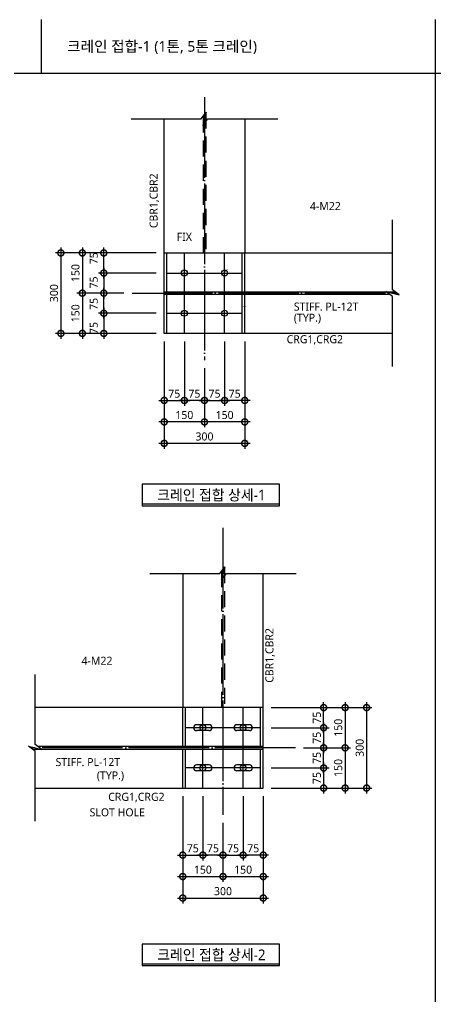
# Model space of a CAD drawing. Header units: millimetres. Extents: x 163207 to 170859, y 1699 to 7219.
# Drawn here: x 166812 to 168361, y 3577 to 7219 of the extents above; entities that cross this region are included whole.
import ezdxf
from ezdxf.enums import TextEntityAlignment as Align

# ---------------------------------------------------------------- set-up
doc = ezdxf.new("R2010")
doc.units = ezdxf.units.MM
doc.header["$LTSCALE"] = 10
for name, pattern in [('CEN', [62, 60, -1, 0, -1]), ('CEN-GAUN', [32.2, 30, -1, 0.2, -1]), ('H5', [3, 2, -1])]:
    doc.linetypes.add(name, pattern=pattern)
doc.layers.get('DEFPOINTS').update_dxf_attribs({"color": 137})
for name, color, linetype in [('1CEN', 1, 'CEN'), ('2COL', 2, 'Continuous'), ('3STL', 3, 'Continuous'), ('4STL', 4, 'Continuous'), ('7ELE', 7, 'Continuous'), ('CEN', 1, 'CEN-GAUN'), ('DIM', 7, 'Continuous'), ('FORM', 7, 'Continuous'), ('SYM', 6, 'Continuous'), ('TEX', 3, 'Continuous'), ('TEXT', 3, 'Continuous'), ('TEXT-title', 2, 'Continuous')]:
    doc.layers.add(name, color=color, linetype=linetype)
doc.styles.add('$0$스타일1', font='malgun.ttf')
doc.styles.add('HB-tx', font='malgun.ttf', dxfattribs={"width": 0.95})
doc.styles.add('s1', font='malgun.ttf')
doc.styles.add('스타일1', font='malgun.ttf')
doc.dimstyles.new('CJA', dxfattribs={"dimscale": 300, "dimtxt": 2.7, "dimasz": 1, "dimexe": 2, "dimexo": 3, "dimgap": 1, "dimtad": 1, "dimdec": 0, "dimzin": 1, "dimdsep": 46, "dimlunit": 6, "dimtxsty": '$0$스타일1', "dimblk": 'CJDOT', "dimcen": 0.09, "dimdle": 1, "dimclrd": 256, "dimclre": 256, "dimclrt": 3, "dimadec": 0, "dimazin": 0, "dimtfac": 1, "dimtdec": 0, "dimtix": 1, "dimtmove": 2, "dimatfit": 3, "dimldrblk": 'CJDOT', "dimfxl": 1, "dimtolj": 1, "dimtzin": 1, "dimarcsym": 0})

# ---------------------------------------------------------------- blocks, each defined once
blk = doc.blocks.new('_DotSmall')
at = {"color": 0, "linetype": 'ByBlock', "const_width": 0.5}
blk.add_lwpolyline([(-0.0625, 0, 1), (0.0625, 0, 1)], format="xyb", close=True, dxfattribs=at)
blk = doc.blocks.new('*D18')
at = {"layer": 'DEFPOINTS', "color": 0, "transparency": 16777216}
for p in [(167230.7, 6199.1), (167045.7, 6049.1), (167350.7, 6049.1)]:
    blk.add_point(p, dxfattribs=at)
at = {"layer": 'DIM', "color": 7, "lineweight": -2, "transparency": 16777216}
for p, q in [((167200.7, 6199.1), (167025.7, 6199.1)), ((167045.7, 6219.1), (167045.7, 6029.1)), ((167320.7, 6049.1), (167025.7, 6049.1))]:
    blk.add_line(p, q, dxfattribs=at)
at = {"layer": 'DIM', "color": 7, "lineweight": -2, "transparency": 16777216, "xscale": 45, "yscale": 45, "zscale": 45}
for p, rotation in [((167045.7, 6199.1), 90), ((167045.7, 6049.1), 270)]:
    blk.add_blockref('_DotSmall', p, dxfattribs=dict(at, rotation=rotation))
at = {"layer": 'DIM', "color": 3, "transparency": 16777216, "insert": (167020.1, 6124.1), "char_height": 30, "attachment_point": 5, "rotation": 90, "style": '스타일1'}
blk.add_mtext('\\A1;150', dxfattribs=at)
blk = doc.blocks.new('CJDOT')
blk.add_line((-2, 0), (2, 0))
at = {"const_width": 0.5}
blk.add_lwpolyline([(-0.25, 0, 1), (0.25, 0, 1)], format="xyb", close=True, dxfattribs=at)
blk = doc.blocks.new('*D19')
at = {"layer": 'DEFPOINTS', "color": 0, "transparency": 16777216}
for p in [(167350.7, 6349.1), (167045.7, 6199.1), (167230.7, 6199.1)]:
    blk.add_point(p, dxfattribs=at)
at = {"layer": 'DIM', "color": 7, "lineweight": -2, "transparency": 16777216}
for p, q in [((167320.7, 6349.1), (167025.7, 6349.1)), ((167045.7, 6369.1), (167045.7, 6179.1)), ((167200.7, 6199.1), (167025.7, 6199.1))]:
    blk.add_line(p, q, dxfattribs=at)
at = {"layer": 'DIM', "color": 7, "lineweight": -2, "transparency": 16777216, "xscale": 45, "yscale": 45, "zscale": 45}
for p, rotation in [((167045.7, 6349.1), 90), ((167045.7, 6199.1), 270)]:
    blk.add_blockref('_DotSmall', p, dxfattribs=dict(at, rotation=rotation))
at = {"layer": 'DIM', "color": 3, "transparency": 16777216, "insert": (167020.1, 6274.1), "char_height": 30, "attachment_point": 5, "rotation": 90, "style": '스타일1'}
blk.add_mtext('\\A1;150', dxfattribs=at)
blk = doc.blocks.new('*D20')
at = {"layer": 'DEFPOINTS', "color": 0, "transparency": 16777216}
for p in [(167350.7, 6274.1), (167125.7, 6199.1), (167230.7, 6199.1)]:
    blk.add_point(p, dxfattribs=at)
at = {"layer": 'DIM', "color": 7, "lineweight": -2, "transparency": 16777216}
for p, q in [((167320.7, 6274.1), (167105.7, 6274.1)), ((167125.7, 6294.1), (167125.7, 6179.1)), ((167200.7, 6199.1), (167105.7, 6199.1))]:
    blk.add_line(p, q, dxfattribs=at)
at = {"layer": 'DIM', "color": 7, "lineweight": -2, "transparency": 16777216, "xscale": 45, "yscale": 45, "zscale": 45}
for p, rotation in [((167125.7, 6274.1), 90), ((167125.7, 6199.1), 270)]:
    blk.add_blockref('_DotSmall', p, dxfattribs=dict(at, rotation=rotation))
at = {"layer": 'DIM', "color": 3, "transparency": 16777216, "insert": (167088.2, 6239.1), "char_height": 30, "attachment_point": 5, "rotation": 90, "style": '스타일1'}
blk.add_mtext('\\A1;75', dxfattribs=at)
blk = doc.blocks.new('*D21')
at = {"layer": 'DEFPOINTS', "color": 0, "transparency": 16777216}
for p in [(167125.7, 6349.1), (167350.7, 6349.1), (167350.7, 6274.1)]:
    blk.add_point(p, dxfattribs=at)
at = {"layer": 'DIM', "color": 7, "lineweight": -2, "transparency": 16777216}
for p, q in [((167320.7, 6349.1), (167105.7, 6349.1)), ((167125.7, 6254.1), (167125.7, 6369.1)), ((167320.7, 6274.1), (167105.7, 6274.1))]:
    blk.add_line(p, q, dxfattribs=at)
at = {"layer": 'DIM', "color": 7, "lineweight": -2, "transparency": 16777216, "xscale": 45, "yscale": 45, "zscale": 45}
for p, rotation in [((167125.7, 6349.1), 90), ((167125.7, 6274.1), 270)]:
    blk.add_blockref('_DotSmall', p, dxfattribs=dict(at, rotation=rotation))
at = {"layer": 'DIM', "color": 3, "transparency": 16777216, "insert": (167088.2, 6329.1), "char_height": 30, "attachment_point": 5, "rotation": 90, "style": '스타일1'}
blk.add_mtext('\\A1;75', dxfattribs=at)
blk = doc.blocks.new('*D22')
at = {"layer": 'DEFPOINTS', "color": 0, "transparency": 16777216}
for p in [(167125.7, 6199.1), (167230.7, 6199.1), (167350.7, 6124.1)]:
    blk.add_point(p, dxfattribs=at)
at = {"layer": 'DIM', "color": 7, "lineweight": -2, "transparency": 16777216}
for p, q in [((167200.7, 6199.1), (167105.7, 6199.1)), ((167125.7, 6104.1), (167125.7, 6219.1)), ((167320.7, 6124.1), (167105.7, 6124.1))]:
    blk.add_line(p, q, dxfattribs=at)
at = {"layer": 'DIM', "color": 7, "lineweight": -2, "transparency": 16777216, "xscale": 45, "yscale": 45, "zscale": 45}
for p, rotation in [((167125.7, 6199.1), 90), ((167125.7, 6124.1), 270)]:
    blk.add_blockref('_DotSmall', p, dxfattribs=dict(at, rotation=rotation))
at = {"layer": 'DIM', "color": 3, "transparency": 16777216, "insert": (167088.2, 6159.1), "char_height": 30, "attachment_point": 5, "rotation": 90, "style": '스타일1'}
blk.add_mtext('\\A1;75', dxfattribs=at)
blk = doc.blocks.new('*D23')
at = {"layer": 'DEFPOINTS', "color": 0, "transparency": 16777216}
for p in [(167350.7, 6124.1), (167125.7, 6049.1), (167350.7, 6049.1)]:
    blk.add_point(p, dxfattribs=at)
at = {"layer": 'DIM', "color": 7, "lineweight": -2, "transparency": 16777216}
for p, q in [((167320.7, 6124.1), (167105.7, 6124.1)), ((167125.7, 6144.1), (167125.7, 6029.1)), ((167320.7, 6049.1), (167105.7, 6049.1))]:
    blk.add_line(p, q, dxfattribs=at)
at = {"layer": 'DIM', "color": 7, "lineweight": -2, "transparency": 16777216, "xscale": 45, "yscale": 45, "zscale": 45}
for p, rotation in [((167125.7, 6124.1), 90), ((167125.7, 6049.1), 270)]:
    blk.add_blockref('_DotSmall', p, dxfattribs=dict(at, rotation=rotation))
at = {"layer": 'DIM', "color": 3, "transparency": 16777216, "insert": (167088.2, 6069.1), "char_height": 30, "attachment_point": 5, "rotation": 90, "style": '스타일1'}
blk.add_mtext('\\A1;75', dxfattribs=at)
blk = doc.blocks.new('*D24')
at = {"layer": 'DEFPOINTS', "color": 0, "transparency": 16777216}
for p in [(167350.7, 6349.1), (166965.7, 6049.1), (167350.7, 6049.1)]:
    blk.add_point(p, dxfattribs=at)
at = {"layer": 'DIM', "color": 7, "lineweight": -2, "transparency": 16777216}
for p, q in [((167320.7, 6349.1), (166945.7, 6349.1)), ((166965.7, 6369.1), (166965.7, 6029.1)), ((167320.7, 6049.1), (166945.7, 6049.1))]:
    blk.add_line(p, q, dxfattribs=at)
at = {"layer": 'DIM', "color": 7, "lineweight": -2, "transparency": 16777216, "xscale": 45, "yscale": 45, "zscale": 45}
for p, rotation in [((166965.7, 6349.1), 90), ((166965.7, 6049.1), 270)]:
    blk.add_blockref('_DotSmall', p, dxfattribs=dict(at, rotation=rotation))
at = {"layer": 'DIM', "color": 3, "transparency": 16777216, "insert": (166940.2, 6199.1), "char_height": 30, "attachment_point": 5, "rotation": 90, "style": '스타일1'}
blk.add_mtext('\\A1;300', dxfattribs=at)
blk = doc.blocks.new('*D25')
at = {"layer": 'DEFPOINTS', "color": 0, "transparency": 16777216}
for p in [(167650.7, 6049.1), (167500.7, 5949.1), (167500.7, 5719.1)]:
    blk.add_point(p, dxfattribs=at)
at = {"layer": 'DIM', "color": 7, "lineweight": -2, "transparency": 16777216}
for p, q in [((167650.7, 6019.1), (167650.7, 5699.1)), ((167500.7, 5919.1), (167500.7, 5699.1)), ((167670.7, 5719.1), (167480.7, 5719.1))]:
    blk.add_line(p, q, dxfattribs=at)
at = {"layer": 'DIM', "color": 7, "lineweight": -2, "transparency": 16777216, "xscale": 45, "yscale": 45, "zscale": 45, "rotation": 180}
blk.add_blockref('_DotSmall', (167500.7, 5719.1), dxfattribs=at)
at = {"layer": 'DIM', "color": 7, "lineweight": -2, "transparency": 16777216, "xscale": 45, "yscale": 45, "zscale": 45}
blk.add_blockref('_DotSmall', (167650.7, 5719.1), dxfattribs=at)
at = {"layer": 'DIM', "color": 3, "transparency": 16777216, "insert": (167575.7, 5744.7), "char_height": 30, "attachment_point": 5, "style": '스타일1'}
blk.add_mtext('\\A1;150', dxfattribs=at)
blk = doc.blocks.new('*D26')
at = {"layer": 'DEFPOINTS', "color": 0, "transparency": 16777216}
for p in [(167350.7, 6049.1), (167500.7, 5949.1), (167350.7, 5719.1)]:
    blk.add_point(p, dxfattribs=at)
at = {"layer": 'DIM', "color": 7, "lineweight": -2, "transparency": 16777216}
for p, q in [((167350.7, 6019.1), (167350.7, 5699.1)), ((167500.7, 5919.1), (167500.7, 5699.1)), ((167520.7, 5719.1), (167330.7, 5719.1))]:
    blk.add_line(p, q, dxfattribs=at)
at = {"layer": 'DIM', "color": 7, "lineweight": -2, "transparency": 16777216, "xscale": 45, "yscale": 45, "zscale": 45, "rotation": 180}
blk.add_blockref('_DotSmall', (167350.7, 5719.1), dxfattribs=at)
at = {"layer": 'DIM', "color": 7, "lineweight": -2, "transparency": 16777216, "xscale": 45, "yscale": 45, "zscale": 45}
blk.add_blockref('_DotSmall', (167500.7, 5719.1), dxfattribs=at)
at = {"layer": 'DIM', "color": 3, "transparency": 16777216, "insert": (167425.7, 5744.7), "char_height": 30, "attachment_point": 5, "style": '스타일1'}
blk.add_mtext('\\A1;150', dxfattribs=at)
blk = doc.blocks.new('*D27')
at = {"layer": 'DEFPOINTS', "color": 0, "transparency": 16777216}
for p in [(167350.7, 6049.1), (167650.7, 6049.1), (167350.7, 5639.1)]:
    blk.add_point(p, dxfattribs=at)
at = {"layer": 'DIM', "color": 7, "lineweight": -2, "transparency": 16777216}
for p, q in [((167350.7, 6019.1), (167350.7, 5619.1)), ((167650.7, 6019.1), (167650.7, 5619.1)), ((167670.7, 5639.1), (167330.7, 5639.1))]:
    blk.add_line(p, q, dxfattribs=at)
at = {"layer": 'DIM', "color": 7, "lineweight": -2, "transparency": 16777216, "xscale": 45, "yscale": 45, "zscale": 45, "rotation": 180}
blk.add_blockref('_DotSmall', (167350.7, 5639.1), dxfattribs=at)
at = {"layer": 'DIM', "color": 7, "lineweight": -2, "transparency": 16777216, "xscale": 45, "yscale": 45, "zscale": 45}
blk.add_blockref('_DotSmall', (167650.7, 5639.1), dxfattribs=at)
at = {"layer": 'DIM', "color": 3, "transparency": 16777216, "insert": (167500.7, 5664.6), "char_height": 30, "attachment_point": 5, "style": '스타일1'}
blk.add_mtext('\\A1;300', dxfattribs=at)
blk = doc.blocks.new('*D28')
at = {"layer": 'DEFPOINTS', "color": 0, "transparency": 16777216}
for p in [(167575.7, 6049.1), (167650.7, 6049.1), (167575.7, 5799.1)]:
    blk.add_point(p, dxfattribs=at)
at = {"layer": 'DIM', "color": 7, "lineweight": -2, "transparency": 16777216}
for p, q in [((167575.7, 6019.1), (167575.7, 5779.1)), ((167650.7, 6019.1), (167650.7, 5779.1)), ((167670.7, 5799.1), (167555.7, 5799.1))]:
    blk.add_line(p, q, dxfattribs=at)
at = {"layer": 'DIM', "color": 7, "lineweight": -2, "transparency": 16777216, "xscale": 45, "yscale": 45, "zscale": 45, "rotation": 180}
blk.add_blockref('_DotSmall', (167575.7, 5799.1), dxfattribs=at)
at = {"layer": 'DIM', "color": 7, "lineweight": -2, "transparency": 16777216, "xscale": 45, "yscale": 45, "zscale": 45}
blk.add_blockref('_DotSmall', (167650.7, 5799.1), dxfattribs=at)
at = {"layer": 'DIM', "color": 3, "transparency": 16777216, "insert": (167613.2, 5824.3), "char_height": 30, "attachment_point": 5, "style": '스타일1'}
blk.add_mtext('\\A1;75', dxfattribs=at)
blk = doc.blocks.new('*D29')
at = {"layer": 'DEFPOINTS', "color": 0, "transparency": 16777216}
for p in [(167575.7, 6049.1), (167500.7, 5949.1), (167575.7, 5799.1)]:
    blk.add_point(p, dxfattribs=at)
at = {"layer": 'DIM', "color": 7, "lineweight": -2, "transparency": 16777216}
for p, q in [((167575.7, 6019.1), (167575.7, 5779.1)), ((167500.7, 5919.1), (167500.7, 5779.1)), ((167480.7, 5799.1), (167595.7, 5799.1))]:
    blk.add_line(p, q, dxfattribs=at)
at = {"layer": 'DIM', "color": 7, "lineweight": -2, "transparency": 16777216, "xscale": 45, "yscale": 45, "zscale": 45, "rotation": 180}
blk.add_blockref('_DotSmall', (167500.7, 5799.1), dxfattribs=at)
at = {"layer": 'DIM', "color": 7, "lineweight": -2, "transparency": 16777216, "xscale": 45, "yscale": 45, "zscale": 45}
blk.add_blockref('_DotSmall', (167575.7, 5799.1), dxfattribs=at)
at = {"layer": 'DIM', "color": 3, "transparency": 16777216, "insert": (167538.2, 5824.3), "char_height": 30, "attachment_point": 5, "style": '스타일1'}
blk.add_mtext('\\A1;75', dxfattribs=at)
blk = doc.blocks.new('*D30')
at = {"layer": 'DEFPOINTS', "color": 0, "transparency": 16777216}
for p in [(167350.7, 6049.1), (167425.7, 6049.1), (167425.7, 5799.1)]:
    blk.add_point(p, dxfattribs=at)
at = {"layer": 'DIM', "color": 7, "lineweight": -2, "transparency": 16777216}
for p, q in [((167350.7, 6019.1), (167350.7, 5779.1)), ((167425.7, 6019.1), (167425.7, 5779.1)), ((167330.7, 5799.1), (167445.7, 5799.1))]:
    blk.add_line(p, q, dxfattribs=at)
at = {"layer": 'DIM', "color": 7, "lineweight": -2, "transparency": 16777216, "xscale": 45, "yscale": 45, "zscale": 45, "rotation": 180}
blk.add_blockref('_DotSmall', (167350.7, 5799.1), dxfattribs=at)
at = {"layer": 'DIM', "color": 7, "lineweight": -2, "transparency": 16777216, "xscale": 45, "yscale": 45, "zscale": 45}
blk.add_blockref('_DotSmall', (167425.7, 5799.1), dxfattribs=at)
at = {"layer": 'DIM', "color": 3, "transparency": 16777216, "insert": (167388.2, 5824.3), "char_height": 30, "attachment_point": 5, "style": '스타일1'}
blk.add_mtext('\\A1;75', dxfattribs=at)
blk = doc.blocks.new('*D31')
at = {"layer": 'DEFPOINTS', "color": 0, "transparency": 16777216}
for p in [(167425.7, 6049.1), (167500.7, 5949.1), (167425.7, 5799.1)]:
    blk.add_point(p, dxfattribs=at)
at = {"layer": 'DIM', "color": 7, "lineweight": -2, "transparency": 16777216}
for p, q in [((167425.7, 6019.1), (167425.7, 5779.1)), ((167500.7, 5919.1), (167500.7, 5779.1)), ((167520.7, 5799.1), (167405.7, 5799.1))]:
    blk.add_line(p, q, dxfattribs=at)
at = {"layer": 'DIM', "color": 7, "lineweight": -2, "transparency": 16777216, "xscale": 45, "yscale": 45, "zscale": 45, "rotation": 180}
blk.add_blockref('_DotSmall', (167425.7, 5799.1), dxfattribs=at)
at = {"layer": 'DIM', "color": 7, "lineweight": -2, "transparency": 16777216, "xscale": 45, "yscale": 45, "zscale": 45}
blk.add_blockref('_DotSmall', (167500.7, 5799.1), dxfattribs=at)
at = {"layer": 'DIM', "color": 3, "transparency": 16777216, "insert": (167463.2, 5824.3), "char_height": 30, "attachment_point": 5, "style": '스타일1'}
blk.add_mtext('\\A1;75', dxfattribs=at)
blk = doc.blocks.new('*D32')
at = {"layer": 'DEFPOINTS', "color": 0, "transparency": 16777216}
for p in [(167839.7, 4503.8), (167719.7, 4353.8), (168024.7, 4353.8)]:
    blk.add_point(p, dxfattribs=at)
at = {"layer": 'DIM', "color": 7, "lineweight": -2, "transparency": 16777216}
for p, q in [((168024.7, 4523.8), (168024.7, 4333.8)), ((167869.7, 4503.8), (168044.7, 4503.8)), ((167749.7, 4353.8), (168044.7, 4353.8))]:
    blk.add_line(p, q, dxfattribs=at)
at = {"layer": 'DIM', "color": 7, "lineweight": -2, "transparency": 16777216, "xscale": 45, "yscale": 45, "zscale": 45}
for p, rotation in [((168024.7, 4503.8), 90), ((168024.7, 4353.8), 270)]:
    blk.add_blockref('_DotSmall', p, dxfattribs=dict(at, rotation=rotation))
at = {"layer": 'DIM', "color": 3, "transparency": 16777216, "insert": (167999.1, 4428.8), "char_height": 30, "attachment_point": 5, "rotation": 90, "style": '스타일1'}
blk.add_mtext('\\A1;150', dxfattribs=at)
blk = doc.blocks.new('*D33')
at = {"layer": 'DEFPOINTS', "color": 0, "transparency": 16777216}
for p in [(167719.7, 4653.8), (167839.7, 4503.8), (168024.7, 4503.8)]:
    blk.add_point(p, dxfattribs=at)
at = {"layer": 'DIM', "color": 7, "lineweight": -2, "transparency": 16777216}
for p, q in [((168024.7, 4673.8), (168024.7, 4483.8)), ((167749.7, 4653.8), (168044.7, 4653.8)), ((167869.7, 4503.8), (168044.7, 4503.8))]:
    blk.add_line(p, q, dxfattribs=at)
at = {"layer": 'DIM', "color": 7, "lineweight": -2, "transparency": 16777216, "xscale": 45, "yscale": 45, "zscale": 45}
for p, rotation in [((168024.7, 4653.8), 90), ((168024.7, 4503.8), 270)]:
    blk.add_blockref('_DotSmall', p, dxfattribs=dict(at, rotation=rotation))
at = {"layer": 'DIM', "color": 3, "transparency": 16777216, "insert": (167999.1, 4578.8), "char_height": 30, "attachment_point": 5, "rotation": 90, "style": '스타일1'}
blk.add_mtext('\\A1;150', dxfattribs=at)
blk = doc.blocks.new('*D34')
at = {"layer": 'DEFPOINTS', "color": 0, "transparency": 16777216}
for p in [(167719.7, 4578.8), (167839.7, 4503.8), (167944.7, 4503.8)]:
    blk.add_point(p, dxfattribs=at)
at = {"layer": 'DIM', "color": 7, "lineweight": -2, "transparency": 16777216}
for p, q in [((167944.7, 4598.8), (167944.7, 4483.8)), ((167749.7, 4578.8), (167964.7, 4578.8)), ((167869.7, 4503.8), (167964.7, 4503.8))]:
    blk.add_line(p, q, dxfattribs=at)
at = {"layer": 'DIM', "color": 7, "lineweight": -2, "transparency": 16777216, "xscale": 45, "yscale": 45, "zscale": 45}
for p, rotation in [((167944.7, 4578.8), 90), ((167944.7, 4503.8), 270)]:
    blk.add_blockref('_DotSmall', p, dxfattribs=dict(at, rotation=rotation))
at = {"layer": 'DIM', "color": 3, "transparency": 16777216, "insert": (167919.5, 4541.3), "char_height": 30, "attachment_point": 5, "rotation": 90, "style": '스타일1'}
blk.add_mtext('\\A1;75', dxfattribs=at)
blk = doc.blocks.new('*D6')
at = {"layer": 'DEFPOINTS', "color": 0, "transparency": 16777216}
for p in [(167719.7, 4653.8), (167944.7, 4653.8), (167719.7, 4578.8)]:
    blk.add_point(p, dxfattribs=at)
at = {"layer": 'DIM', "color": 7, "lineweight": -2, "transparency": 16777216}
for p, q in [((167944.7, 4558.8), (167944.7, 4673.8)), ((167749.7, 4653.8), (167964.7, 4653.8)), ((167749.7, 4578.8), (167964.7, 4578.8))]:
    blk.add_line(p, q, dxfattribs=at)
at = {"layer": 'DIM', "color": 7, "lineweight": -2, "transparency": 16777216, "xscale": 45, "yscale": 45, "zscale": 45}
for p, rotation in [((167944.7, 4653.8), 90), ((167944.7, 4578.8), 270)]:
    blk.add_blockref('_DotSmall', p, dxfattribs=dict(at, rotation=rotation))
at = {"layer": 'DIM', "color": 3, "transparency": 16777216, "insert": (167919.5, 4616.3), "char_height": 30, "attachment_point": 5, "rotation": 90, "style": '스타일1'}
blk.add_mtext('\\A1;75', dxfattribs=at)
blk = doc.blocks.new('*D7')
at = {"layer": 'DEFPOINTS', "color": 0, "transparency": 16777216}
for p in [(167839.7, 4503.8), (167944.7, 4503.8), (167719.7, 4428.8)]:
    blk.add_point(p, dxfattribs=at)
at = {"layer": 'DIM', "color": 7, "lineweight": -2, "transparency": 16777216}
for p, q in [((167944.7, 4408.8), (167944.7, 4523.8)), ((167869.7, 4503.8), (167964.7, 4503.8)), ((167749.7, 4428.8), (167964.7, 4428.8))]:
    blk.add_line(p, q, dxfattribs=at)
at = {"layer": 'DIM', "color": 7, "lineweight": -2, "transparency": 16777216, "xscale": 45, "yscale": 45, "zscale": 45}
for p, rotation in [((167944.7, 4503.8), 90), ((167944.7, 4428.8), 270)]:
    blk.add_blockref('_DotSmall', p, dxfattribs=dict(at, rotation=rotation))
at = {"layer": 'DIM', "color": 3, "transparency": 16777216, "insert": (167919.5, 4466.3), "char_height": 30, "attachment_point": 5, "rotation": 90, "style": '스타일1'}
blk.add_mtext('\\A1;75', dxfattribs=at)
blk = doc.blocks.new('*D8')
at = {"layer": 'DEFPOINTS', "color": 0, "transparency": 16777216}
for p in [(167719.7, 4428.8), (167719.7, 4353.8), (167944.7, 4353.8)]:
    blk.add_point(p, dxfattribs=at)
at = {"layer": 'DIM', "color": 7, "lineweight": -2, "transparency": 16777216}
for p, q in [((167944.7, 4448.8), (167944.7, 4333.8)), ((167749.7, 4428.8), (167964.7, 4428.8)), ((167749.7, 4353.8), (167964.7, 4353.8))]:
    blk.add_line(p, q, dxfattribs=at)
at = {"layer": 'DIM', "color": 7, "lineweight": -2, "transparency": 16777216, "xscale": 45, "yscale": 45, "zscale": 45}
for p, rotation in [((167944.7, 4428.8), 90), ((167944.7, 4353.8), 270)]:
    blk.add_blockref('_DotSmall', p, dxfattribs=dict(at, rotation=rotation))
at = {"layer": 'DIM', "color": 3, "transparency": 16777216, "insert": (167919.5, 4391.3), "char_height": 30, "attachment_point": 5, "rotation": 90, "style": '스타일1'}
blk.add_mtext('\\A1;75', dxfattribs=at)
blk = doc.blocks.new('*D9')
at = {"layer": 'DEFPOINTS', "color": 0, "transparency": 16777216}
for p in [(167719.7, 4653.8), (167719.7, 4353.8), (168104.7, 4353.8)]:
    blk.add_point(p, dxfattribs=at)
at = {"layer": 'DIM', "color": 7, "lineweight": -2, "transparency": 16777216}
for p, q in [((168104.7, 4673.8), (168104.7, 4333.8)), ((167749.7, 4653.8), (168124.7, 4653.8)), ((167749.7, 4353.8), (168124.7, 4353.8))]:
    blk.add_line(p, q, dxfattribs=at)
at = {"layer": 'DIM', "color": 7, "lineweight": -2, "transparency": 16777216, "xscale": 45, "yscale": 45, "zscale": 45}
for p, rotation in [((168104.7, 4653.8), 90), ((168104.7, 4353.8), 270)]:
    blk.add_blockref('_DotSmall', p, dxfattribs=dict(at, rotation=rotation))
at = {"layer": 'DIM', "color": 3, "transparency": 16777216, "insert": (168079.2, 4503.8), "char_height": 30, "attachment_point": 5, "rotation": 90, "style": '스타일1'}
blk.add_mtext('\\A1;300', dxfattribs=at)
blk = doc.blocks.new('*D10')
at = {"layer": 'DEFPOINTS', "color": 0, "transparency": 16777216}
for p in [(167419.7, 4353.8), (167569.7, 4253.8), (167569.7, 4023.8)]:
    blk.add_point(p, dxfattribs=at)
at = {"layer": 'DIM', "color": 7, "lineweight": -2, "transparency": 16777216}
for p, q in [((167419.7, 4323.8), (167419.7, 4003.8)), ((167569.7, 4223.8), (167569.7, 4003.8)), ((167399.7, 4023.8), (167589.7, 4023.8))]:
    blk.add_line(p, q, dxfattribs=at)
at = {"layer": 'DIM', "color": 7, "lineweight": -2, "transparency": 16777216, "xscale": 45, "yscale": 45, "zscale": 45, "rotation": 180}
blk.add_blockref('_DotSmall', (167419.7, 4023.8), dxfattribs=at)
at = {"layer": 'DIM', "color": 7, "lineweight": -2, "transparency": 16777216, "xscale": 45, "yscale": 45, "zscale": 45}
blk.add_blockref('_DotSmall', (167569.7, 4023.8), dxfattribs=at)
at = {"layer": 'DIM', "color": 3, "transparency": 16777216, "insert": (167494.7, 4049.4), "char_height": 30, "attachment_point": 5, "style": '스타일1'}
blk.add_mtext('\\A1;150', dxfattribs=at)
blk = doc.blocks.new('*D11')
at = {"layer": 'DEFPOINTS', "color": 0, "transparency": 16777216}
for p in [(167719.7, 4353.8), (167569.7, 4253.8), (167719.7, 4023.8)]:
    blk.add_point(p, dxfattribs=at)
at = {"layer": 'DIM', "color": 7, "lineweight": -2, "transparency": 16777216}
for p, q in [((167719.7, 4323.8), (167719.7, 4003.8)), ((167569.7, 4223.8), (167569.7, 4003.8)), ((167549.7, 4023.8), (167739.7, 4023.8))]:
    blk.add_line(p, q, dxfattribs=at)
at = {"layer": 'DIM', "color": 7, "lineweight": -2, "transparency": 16777216, "xscale": 45, "yscale": 45, "zscale": 45, "rotation": 180}
blk.add_blockref('_DotSmall', (167569.7, 4023.8), dxfattribs=at)
at = {"layer": 'DIM', "color": 7, "lineweight": -2, "transparency": 16777216, "xscale": 45, "yscale": 45, "zscale": 45}
blk.add_blockref('_DotSmall', (167719.7, 4023.8), dxfattribs=at)
at = {"layer": 'DIM', "color": 3, "transparency": 16777216, "insert": (167644.7, 4049.4), "char_height": 30, "attachment_point": 5, "style": '스타일1'}
blk.add_mtext('\\A1;150', dxfattribs=at)
blk = doc.blocks.new('*D12')
at = {"layer": 'DEFPOINTS', "color": 0, "transparency": 16777216}
for p in [(167419.7, 4353.8), (167719.7, 4353.8), (167719.7, 3943.8)]:
    blk.add_point(p, dxfattribs=at)
at = {"layer": 'DIM', "color": 7, "lineweight": -2, "transparency": 16777216}
for p, q in [((167419.7, 4323.8), (167419.7, 3923.8)), ((167719.7, 4323.8), (167719.7, 3923.8)), ((167399.7, 3943.8), (167739.7, 3943.8))]:
    blk.add_line(p, q, dxfattribs=at)
at = {"layer": 'DIM', "color": 7, "lineweight": -2, "transparency": 16777216, "xscale": 45, "yscale": 45, "zscale": 45, "rotation": 180}
blk.add_blockref('_DotSmall', (167419.7, 3943.8), dxfattribs=at)
at = {"layer": 'DIM', "color": 7, "lineweight": -2, "transparency": 16777216, "xscale": 45, "yscale": 45, "zscale": 45}
blk.add_blockref('_DotSmall', (167719.7, 3943.8), dxfattribs=at)
at = {"layer": 'DIM', "color": 3, "transparency": 16777216, "insert": (167569.7, 3969.3), "char_height": 30, "attachment_point": 5, "style": '스타일1'}
blk.add_mtext('\\A1;300', dxfattribs=at)
blk = doc.blocks.new('*D13')
at = {"layer": 'DEFPOINTS', "color": 0, "transparency": 16777216}
for p in [(167419.7, 4353.8), (167494.7, 4353.8), (167494.7, 4103.8)]:
    blk.add_point(p, dxfattribs=at)
at = {"layer": 'DIM', "color": 7, "lineweight": -2, "transparency": 16777216}
for p, q in [((167419.7, 4323.8), (167419.7, 4083.8)), ((167494.7, 4323.8), (167494.7, 4083.8)), ((167399.7, 4103.8), (167514.7, 4103.8))]:
    blk.add_line(p, q, dxfattribs=at)
at = {"layer": 'DIM', "color": 7, "lineweight": -2, "transparency": 16777216, "xscale": 45, "yscale": 45, "zscale": 45, "rotation": 180}
blk.add_blockref('_DotSmall', (167419.7, 4103.8), dxfattribs=at)
at = {"layer": 'DIM', "color": 7, "lineweight": -2, "transparency": 16777216, "xscale": 45, "yscale": 45, "zscale": 45}
blk.add_blockref('_DotSmall', (167494.7, 4103.8), dxfattribs=at)
at = {"layer": 'DIM', "color": 3, "transparency": 16777216, "insert": (167457.2, 4129.1), "char_height": 30, "attachment_point": 5, "style": '스타일1'}
blk.add_mtext('\\A1;75', dxfattribs=at)
blk = doc.blocks.new('*D14')
at = {"layer": 'DEFPOINTS', "color": 0, "transparency": 16777216}
for p in [(167494.7, 4353.8), (167569.7, 4253.8), (167494.7, 4103.8)]:
    blk.add_point(p, dxfattribs=at)
at = {"layer": 'DIM', "color": 7, "lineweight": -2, "transparency": 16777216}
for p, q in [((167494.7, 4323.8), (167494.7, 4083.8)), ((167569.7, 4223.8), (167569.7, 4083.8)), ((167589.7, 4103.8), (167474.7, 4103.8))]:
    blk.add_line(p, q, dxfattribs=at)
at = {"layer": 'DIM', "color": 7, "lineweight": -2, "transparency": 16777216, "xscale": 45, "yscale": 45, "zscale": 45, "rotation": 180}
blk.add_blockref('_DotSmall', (167494.7, 4103.8), dxfattribs=at)
at = {"layer": 'DIM', "color": 7, "lineweight": -2, "transparency": 16777216, "xscale": 45, "yscale": 45, "zscale": 45}
blk.add_blockref('_DotSmall', (167569.7, 4103.8), dxfattribs=at)
at = {"layer": 'DIM', "color": 3, "transparency": 16777216, "insert": (167532.2, 4129.1), "char_height": 30, "attachment_point": 5, "style": '스타일1'}
blk.add_mtext('\\A1;75', dxfattribs=at)
blk = doc.blocks.new('*D15')
at = {"layer": 'DEFPOINTS', "color": 0, "transparency": 16777216}
for p in [(167644.7, 4353.8), (167719.7, 4353.8), (167644.7, 4103.8)]:
    blk.add_point(p, dxfattribs=at)
at = {"layer": 'DIM', "color": 7, "lineweight": -2, "transparency": 16777216}
for p, q in [((167644.7, 4323.8), (167644.7, 4083.8)), ((167719.7, 4323.8), (167719.7, 4083.8)), ((167739.7, 4103.8), (167624.7, 4103.8))]:
    blk.add_line(p, q, dxfattribs=at)
at = {"layer": 'DIM', "color": 7, "lineweight": -2, "transparency": 16777216, "xscale": 45, "yscale": 45, "zscale": 45, "rotation": 180}
blk.add_blockref('_DotSmall', (167644.7, 4103.8), dxfattribs=at)
at = {"layer": 'DIM', "color": 7, "lineweight": -2, "transparency": 16777216, "xscale": 45, "yscale": 45, "zscale": 45}
blk.add_blockref('_DotSmall', (167719.7, 4103.8), dxfattribs=at)
at = {"layer": 'DIM', "color": 3, "transparency": 16777216, "insert": (167682.2, 4129.1), "char_height": 30, "attachment_point": 5, "style": '스타일1'}
blk.add_mtext('\\A1;75', dxfattribs=at)
blk = doc.blocks.new('*D16')
at = {"layer": 'DEFPOINTS', "color": 0, "transparency": 16777216}
for p in [(167644.7, 4353.8), (167569.7, 4253.8), (167644.7, 4103.8)]:
    blk.add_point(p, dxfattribs=at)
at = {"layer": 'DIM', "color": 7, "lineweight": -2, "transparency": 16777216}
for p, q in [((167644.7, 4323.8), (167644.7, 4083.8)), ((167569.7, 4223.8), (167569.7, 4083.8)), ((167549.7, 4103.8), (167664.7, 4103.8))]:
    blk.add_line(p, q, dxfattribs=at)
at = {"layer": 'DIM', "color": 7, "lineweight": -2, "transparency": 16777216, "xscale": 45, "yscale": 45, "zscale": 45, "rotation": 180}
blk.add_blockref('_DotSmall', (167569.7, 4103.8), dxfattribs=at)
at = {"layer": 'DIM', "color": 7, "lineweight": -2, "transparency": 16777216, "xscale": 45, "yscale": 45, "zscale": 45}
blk.add_blockref('_DotSmall', (167644.7, 4103.8), dxfattribs=at)
at = {"layer": 'DIM', "color": 3, "transparency": 16777216, "insert": (167607.2, 4129.1), "char_height": 30, "attachment_point": 5, "style": '스타일1'}
blk.add_mtext('\\A1;75', dxfattribs=at)

msp = doc.modelspace()

# ---------------------------------------------------------------- linework, layer by layer
at = {"layer": '1CEN'}
for p, q in [((167425.7, 6049.1), (167425.7, 6349.1)), ((167575.7, 6049.1), (167575.7, 6349.1)), ((167360.7, 6274.1), (167640.7, 6274.1)), ((167360.7, 6124.1), (167640.7, 6124.1)), ((167494.7, 4353.8), (167494.7, 4653.8)), ((167644.7, 4353.8), (167644.7, 4653.8)), ((167709.7, 4578.8), (167429.7, 4578.8)), ((167709.7, 4428.8), (167429.7, 4428.8))]:
    msp.add_line(p, q, dxfattribs=at)
at = {"layer": '2COL'}
for p, q in [((168224.7, 6193.6), (168222.7, 6193.6)), ((166847.7, 4509.3), (166845.7, 4509.3))]:
    msp.add_line(p, q, dxfattribs=at)
at = {"layer": '3STL', "color": 8, "linetype": 'H5', "ltscale": 3}
for p, q in [((167495.2, 6858.3), (167495.2, 6349.1)), ((167506.2, 6873.1), (167506.2, 6349.1)), ((167575.2, 5177.8), (167575.2, 4653.8)), ((167564.2, 5163.1), (167564.2, 4653.8))]:
    msp.add_line(p, q, dxfattribs=at)
at = {"layer": '3STL'}
for p, q in [((167650.7, 6204.6), (167650.7, 6349.1)), ((167350.7, 6204.6), (168210, 6204.6)), ((168191.5, 6193.6), (167350.7, 6193.6)), ((167650.7, 6049.1), (167650.7, 6193.6)), ((167419.7, 4509.3), (167419.7, 4653.8)), ((166860.5, 4498.3), (167719.7, 4498.3)), ((167719.7, 4509.3), (166879.1, 4509.3)), ((167419.7, 4353.8), (167419.7, 4498.3))]:
    msp.add_line(p, q, dxfattribs=at)
for points in [[(167350.7, 6349.1), (167350.7, 6849.1)], [(167650.7, 6849.1), (167650.7, 6349.1)], [(168200.7, 6049.1), (167350.7, 6049.1), (167350.7, 6349.1), (168200.7, 6349.1)], [(167419.7, 5153.8), (167419.7, 4653.8)], [(167719.7, 4653.8), (167719.7, 5153.8)], [(166869.7, 4353.8), (167719.7, 4353.8), (167719.7, 4653.8), (166869.7, 4653.8)]]:
    msp.add_lwpolyline(points, dxfattribs=at)
at = {"layer": '4STL'}
for p, q in [((167518.2, 4589.8), (167471.2, 4589.8)), ((167668.2, 4589.8), (167621.2, 4589.8)), ((167518.2, 4567.8), (167471.2, 4567.8)), ((167668.2, 4567.8), (167621.2, 4567.8)), ((167518.2, 4439.8), (167471.2, 4439.8)), ((167518.2, 4417.8), (167471.2, 4417.8)), ((167668.2, 4439.8), (167621.2, 4439.8)), ((167668.2, 4417.8), (167621.2, 4417.8))]:
    msp.add_line(p, q, dxfattribs=at)
for centre in [(167425.7, 6274.1), (167575.7, 6274.1), (167425.7, 6124.1), (167575.7, 6124.1), (167494.7, 4578.8), (167644.7, 4578.8), (167494.7, 4428.8), (167644.7, 4428.8)]:
    msp.add_circle(centre, 11, dxfattribs=at)
for centre, start, end in [((167471.2, 4578.8), 90, 270), ((167518.2, 4578.8), 270, 90), ((167621.2, 4578.8), 90, 270), ((167668.2, 4578.8), 270, 90), ((167471.2, 4428.8), 90, 270), ((167518.2, 4428.8), 270, 90), ((167621.2, 4428.8), 90, 270), ((167668.2, 4428.8), 270, 90)]:
    msp.add_arc(centre, 11, start, end, dxfattribs=at)
at = {"layer": '7ELE', "ltscale": 10}
for p, q in [((167360.7, 6204.6), (167360.7, 6349.1)), ((167640.7, 6204.6), (167640.7, 6349.1)), ((167360.7, 6049.1), (167360.7, 6193.6)), ((167640.7, 6049.1), (167640.7, 6193.6)), ((167429.7, 4509.3), (167429.7, 4653.8)), ((167709.7, 4509.3), (167709.7, 4653.8)), ((167429.7, 4353.8), (167429.7, 4498.3)), ((167709.7, 4353.8), (167709.7, 4498.3))]:
    msp.add_line(p, q, dxfattribs=at)
at = {"layer": 'CEN', "lineweight": -3}
for p, q in [((167500.7, 6929.5), (167500.7, 5949.1)), ((167230.7, 6199.1), (168184.1, 6199.1)), ((168200.7, 6199.1), (168217.4, 6199.1)), ((167569.7, 5323.8), (167569.7, 4253.8)), ((166869.7, 4503.8), (166853.1, 4503.8)), ((167839.7, 4503.8), (166886.4, 4503.8))]:
    msp.add_line(p, q, dxfattribs=at)
at = {"layer": 'DEFPOINTS'}
for points in [[(167268.5, 5406.3), (167780.2, 5406.3), (167780.2, 5486.3), (167268.5, 5486.3)], [(167268.5, 3691.9), (167780.2, 3691.9), (167780.2, 3771.9), (167268.5, 3771.9)]]:
    msp.add_lwpolyline(points, close=True, dxfattribs=at)
at = {"layer": 'FORM', "color": 4, "ltscale": 0.3}
for p, q in [((166892, 7219.3), (166892, 7019.3)), ((163207, 7019.3), (170184.1, 7019.3))]:
    msp.add_line(p, q, dxfattribs=at)
at = {"layer": 'FORM', "color": 3}
msp.add_line((168359.5, 7219.3), (168359.5, 1699.3), dxfattribs=at)
at = {"layer": 'SYM'}
for points in [[(167227.7, 6849.1), (167488.3, 6849.1), (167507, 6874.1), (167494.5, 6824.1), (167513.2, 6849.1), (167773.7, 6849.1)], [(168200.7, 5926.1), (168200.7, 6186.7), (168175.7, 6205.3), (168225.7, 6192.8), (168200.7, 6211.6), (168200.7, 6472.1)], [(167296.7, 5153.8), (167557.3, 5153.8), (167576, 5178.8), (167563.5, 5128.8), (167582.2, 5153.8), (167842.7, 5153.8)], [(166869.7, 4230.8), (166869.7, 4491.4), (166844.7, 4510.1), (166894.7, 4497.6), (166869.7, 4516.3), (166869.7, 4776.8)]]:
    msp.add_lwpolyline(points, dxfattribs=at)
for points in [[(167583, 6282.3, 0, 15, 0), (167608.9, 6311.6, 0, 0, 0), (167818.6, 6523.8, 0, 0, 0), (167878.6, 6523.8, 0, 0, 0)], [(167650.8, 6146.6, 0, 15, 0), (167689.8, 6148.8, 0, 0, 0), (167816.7, 6148.8, 0, 0, 0)], [(167487.4, 4587, 0, 15, 0), (167461.6, 4616.3, 0, 0, 0), (167251.8, 4828.5, 0, 0, 0), (167191.8, 4828.5, 0, 0, 0)], [(167419.7, 4453.5, 0, 15, 0), (167380.7, 4453.5, 0, 0, 0), (167206.8, 4453.5, 0, 0, 0)], [(167471.2, 4417.8, 0, 15, 0), (167446.2, 4387.8, 0, 0, 0), (167349, 4271, 0, 0, 0), (167289, 4271, 0, 0, 0)]]:
    msp.add_lwpolyline(points, format="xyseb", dxfattribs=at)
at = {"layer": 'TEXT-title', "color": 7}
for p, q in [((167268.5, 5413.3), (167780.2, 5413.3)), ((167268.5, 5406.3), (167780.2, 5406.3)), ((167268.5, 3698.9), (167780.2, 3698.9)), ((167268.5, 3691.9), (167780.2, 3691.9))]:
    msp.add_line(p, q, dxfattribs=at)

# ---------------------------------------------------------------- texts
at = {"layer": 'TEX', "style": '스타일1'}
for p in [(167311.2, 6543.6), (167742.5, 4848.3)]:
    msp.add_text('CBR1,CBR2', height=30, rotation=90, dxfattribs=at).set_placement(p, align=Align.MIDDLE_CENTER)
for s, p in [('4-M22', (167042.7, 4828.5)), ('STIFF. PL-12T', (166946, 4450.8)), ('(TYP.)', (167099.7, 4401))]:
    msp.add_text(s, height=30, dxfattribs=at).set_placement(p, align=Align.MIDDLE_LEFT)
msp.add_text('CRG1,CRG2', height=30, dxfattribs=at).set_placement((167247, 4321.2), align=Align.MIDDLE_CENTER)
msp.add_text('SLOT HOLE', height=30, dxfattribs=at).set_placement((167278.8, 4263.3), align=Align.MIDDLE_RIGHT)
at = {"layer": 'TEXT'}
for s, height, style, p in [('크레인 접합-1 (1톤, 5톤 크레인)', 40, 's1', (166989, 7119.3)), ('4-M22', 30, '스타일1', (167893.6, 6523.8)), ('STIFF. PL-12T', 30, '스타일1', (167833.6, 6149)), ('(TYP.)', 30, '스타일1', (167833.6, 6107.5))]:
    msp.add_text(s, height=height, dxfattribs=dict(at, style=style)).set_placement(p, align=Align.MIDDLE_LEFT)
at = {"layer": 'TEXT', "style": '스타일1'}
for s, p in [('FIX', (167425.7, 6409.1)), ('CRG1,CRG2', (167911.8, 6027.3))]:
    msp.add_text(s, height=30, dxfattribs=at).set_placement(p, align=Align.MIDDLE_CENTER)
at = {"layer": 'TEXT-title', "color": 3, "style": 'HB-tx', "width": 0.95}
for s, p in [('크레인 접합 상세-1', (167526.3, 5446.3)), ('크레인 접합 상세-2', (167526.3, 3731.9))]:
    msp.add_text(s, height=40, dxfattribs=at).set_placement(p, align=Align.MIDDLE_CENTER)

# ---------------------------------------------------------------- dimensions: what is measured, and where the dimension line sits
at = {"layer": 'DIM'}
for base, p1, p2, angle, picture, middle in [((166965.7, 6049.1), (167350.7, 6349.1), (167350.7, 6049.1), 90, '*D24', (166940.2, 6199.1)), ((167045.7, 6199.1), (167350.7, 6349.1), (167230.7, 6199.1), 90, '*D19', (167020.1, 6274.1)), ((167045.7, 6049.1), (167230.7, 6199.1), (167350.7, 6049.1), 90, '*D18', (167020.1, 6124.1)), ((167350.7, 5719.1), (167500.7, 5949.1), (167350.7, 6049.1), 180, '*D26', (167425.7, 5744.7)), ((167350.7, 5639.1), (167650.7, 6049.1), (167350.7, 6049.1), 180, '*D27', (167500.7, 5664.6)), ((167425.7, 5799.1), (167500.7, 5949.1), (167425.7, 6049.1), 180, '*D31', (167463.2, 5824.3)), ((167500.7, 5719.1), (167650.7, 6049.1), (167500.7, 5949.1), 180, '*D25', (167575.7, 5744.7)), ((167575.7, 5799.1), (167650.7, 6049.1), (167575.7, 6049.1), 180, '*D28', (167613.2, 5824.3)), ((168024.7, 4503.8), (167719.7, 4653.8), (167839.7, 4503.8), 90, '*D33', (167999.1, 4578.8)), ((167944.7, 4653.8), (167719.7, 4578.8), (167719.7, 4653.8), 270, '*D6', (167919.5, 4616.3)), ((168104.7, 4353.8), (167719.7, 4653.8), (167719.7, 4353.8), 90, '*D9', (168079.2, 4503.8)), ((167944.7, 4503.8), (167719.7, 4578.8), (167839.7, 4503.8), 90, '*D34', (167919.5, 4541.3)), ((168024.7, 4353.8), (167839.7, 4503.8), (167719.7, 4353.8), 90, '*D32', (167999.1, 4428.8)), ((167944.7, 4503.8), (167719.7, 4428.8), (167839.7, 4503.8), 270, '*D7', (167919.5, 4466.3)), ((167944.7, 4353.8), (167719.7, 4428.8), (167719.7, 4353.8), 90, '*D8', (167919.5, 4391.3)), ((167494.7, 4103.8), (167569.7, 4253.8), (167494.7, 4353.8), 180, '*D14', (167532.2, 4129.1)), ((167644.7, 4103.8), (167719.7, 4353.8), (167644.7, 4353.8), 180, '*D15', (167682.2, 4129.1))]:
    dim = msp.add_linear_dim(base=base, p1=p1, p2=p2, angle=angle, dimstyle='CJA', override={"dimscale": 10, "dimtxt": 3, "dimasz": 4.5, "dimtxsty": '스타일1', "dimblk1": 'DotSmall', "dimblk2": 'DotSmall', "dimsah": 1, "dimdle": 2, "dimclrd": 7, "dimclre": 7}, dxfattribs=at)
    dim.commit()
    dim.dimension.update_dxf_attribs({"geometry": picture, "text_midpoint": middle})
for base, p1, p2, angle, picture, middle in [((167125.7, 6349.1), (167350.7, 6274.1), (167350.7, 6349.1), 270, '*D21', (167088.2, 6329.1)), ((167125.7, 6199.1), (167350.7, 6274.1), (167230.7, 6199.1), 90, '*D20', (167088.2, 6239.1)), ((167125.7, 6199.1), (167350.7, 6124.1), (167230.7, 6199.1), 270, '*D22', (167088.2, 6159.1)), ((167125.7, 6049.1), (167350.7, 6124.1), (167350.7, 6049.1), 90, '*D23', (167088.2, 6069.1))]:
    dim = msp.add_linear_dim(base=base, p1=p1, p2=p2, angle=angle, dimstyle='CJA', override={"dimscale": 10, "dimtxt": 3, "dimasz": 4.5, "dimtxsty": '스타일1', "dimblk1": 'DotSmall', "dimblk2": 'DotSmall', "dimsah": 1, "dimdle": 2, "dimclrd": 7, "dimclre": 7}, dxfattribs=at)
    dim.commit()
    dim.dimension.update_dxf_attribs({"geometry": picture, "text_midpoint": middle, "dimtype": 160})
for base, p1, p2, picture, middle in [((167425.7, 5799.1), (167350.7, 6049.1), (167425.7, 6049.1), '*D30', (167388.2, 5824.3)), ((167575.7, 5799.1), (167500.7, 5949.1), (167575.7, 6049.1), '*D29', (167538.2, 5824.3)), ((167569.7, 4023.8), (167419.7, 4353.8), (167569.7, 4253.8), '*D10', (167494.7, 4049.4)), ((167719.7, 3943.8), (167419.7, 4353.8), (167719.7, 4353.8), '*D12', (167569.7, 3969.3)), ((167494.7, 4103.8), (167419.7, 4353.8), (167494.7, 4353.8), '*D13', (167457.2, 4129.1)), ((167719.7, 4023.8), (167569.7, 4253.8), (167719.7, 4353.8), '*D11', (167644.7, 4049.4)), ((167644.7, 4103.8), (167569.7, 4253.8), (167644.7, 4353.8), '*D16', (167607.2, 4129.1))]:
    dim = msp.add_linear_dim(base=base, p1=p1, p2=p2, dimstyle='CJA', override={"dimscale": 10, "dimtxt": 3, "dimasz": 4.5, "dimtxsty": '스타일1', "dimblk1": 'DotSmall', "dimblk2": 'DotSmall', "dimsah": 1, "dimdle": 2, "dimclrd": 7, "dimclre": 7}, dxfattribs=at)
    dim.commit()
    dim.dimension.update_dxf_attribs({"geometry": picture, "text_midpoint": middle})

doc.saveas('drawing.dxf')
